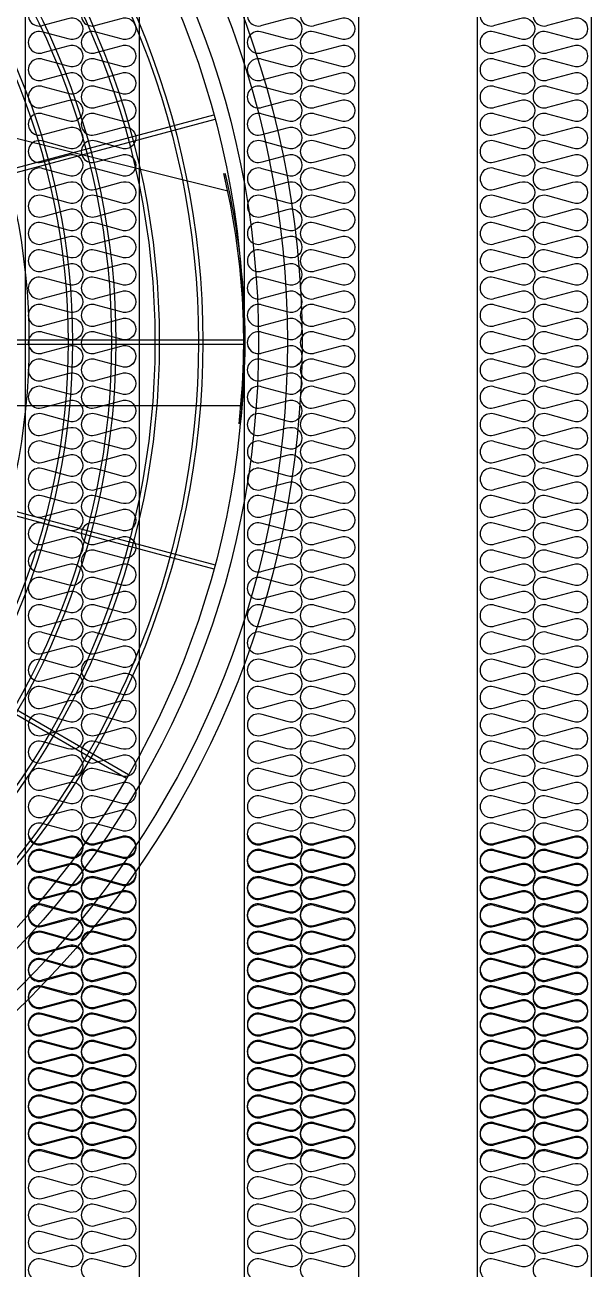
# Model space of a CAD drawing. Header units: millimetres. Extents: x 3347 to 35460, y 2813 to 25521.
# Drawn here: x 9711 to 10455, y 11121 to 12758 of the extents above; entities that cross this region are included whole.
import ezdxf

# ---------------------------------------------------------------- set-up
doc = ezdxf.new("R2010")
doc.units = ezdxf.units.MM
for name, color, linetype in [('LINE', 7, 'Continuous'), ('SMS', 220, 'Continuous'), ('냉각탑', 4, 'Continuous')]:
    doc.layers.add(name, color=color, linetype=linetype)

# ---------------------------------------------------------------- blocks, each defined once
blk = doc.blocks.new('A$C1FB73ED1')
for p, q in [((1340, 1299.2), (2438.3, 1593.5)), ((1341.6, 1293.4), (2439.9, 1587.7)), ((1342.9, 1283), (2480, 1283)), ((1342.9, 1277), (2480, 1277)), ((1340, 1260.8), (2438.3, 966.5)), ((1341.6, 1266.6), (2439.9, 972.3)), ((1333, 1245.9), (2317.7, 677.4)), ((1336, 1251.1), (2320.7, 682.6))]:
    blk.add_line(p, q)
for radius in [1280, 1260, 1220, 1200]:
    blk.add_circle((1280, 1280), radius)
at = {"ltscale": 5}
for radius in [1143, 1137, 1083, 1077, 1023, 1017, 963, 957, 903]:
    blk.add_circle((1280, 1280), radius, dxfattribs=at)
at = {"layer": 'LINE', "color": 7}
for p, q in [((2111.5, 1574.8), (2457.5, 1488.5)), ((2475.6, 1191.8), (1567, 1191.8))]:
    blk.add_line(p, q, dxfattribs=at)
for radius, start, end in [(998, 353.4876, 13.487), (1000, 353.5007, 13.4595)]:
    blk.add_arc((1481.5, 1280), radius, start, end, dxfattribs=at)
blk = doc.blocks.new('3')
at = {"color": 7}
for p, q in [((9711.2, 14178.2), (9711.2, 10700.2)), ((9861.2, 14178.2), (9861.2, 10700.2)), ((9999.2, 14178.2), (9999.2, 10700.2)), ((10149.2, 14178.2), (10149.2, 10700.2)), ((10305.2, 14178.2), (10305.2, 10700.2)), ((10455.2, 14178.2), (10455.2, 10700.2))]:
    blk.add_line(p, q, dxfattribs=at)
at = {"layer": 'SMS', "color": 5, "elevation": 0}
for points in [[(9734.7, 12784.6, 1.449198), (9734.7, 12757.7), (9767.6, 12766.6, -0.524856), (9787, 12753.2, -0.524856), (9767.6, 12739.8), (9734.7, 12748.7, 1.449198), (9734.7, 12721.8), (9767.6, 12730.7, -0.524856), (9787, 12717.3, -0.524856), (9767.6, 12703.9), (9734.7, 12712.8, 1.449198), (9734.7, 12685.9), (9767.6, 12694.8, -0.524856), (9787, 12681.4, -0.524856), (9767.6, 12668), (9734.7, 12676.9, 1.449198), (9734.7, 12650), (9767.6, 12658.9, -0.524856), (9787, 12645.5, -0.524856), (9767.6, 12632.1), (9734.7, 12641, 1.449198), (9734.7, 12614.1), (9767.6, 12623, -0.524856), (9787, 12609.6, -0.524856), (9767.6, 12596.1), (9734.7, 12605.1, 1.449198), (9734.7, 12578.2), (9767.6, 12587.1, -0.524856), (9787, 12573.7, -0.524856), (9767.6, 12560.2), (9734.7, 12569.1, 1.449198), (9734.7, 12542.3), (9767.6, 12551.2, -0.524856), (9787, 12537.8, -0.524856), (9767.6, 12524.3), (9734.7, 12533.2, 1.449198), (9734.7, 12506.4), (9767.6, 12515.3, -0.524856), (9787, 12501.8, -0.524856), (9767.6, 12488.4), (9734.7, 12497.3, 1.449198), (9734.7, 12470.5), (9767.6, 12479.4, -0.524856), (9787, 12465.9, -0.524856), (9767.6, 12452.5), (9734.7, 12461.4, 1.449198), (9734.7, 12434.6), (9767.6, 12443.5, -0.524856), (9787, 12430, -0.524856), (9767.6, 12416.6), (9734.7, 12425.5, 1.449198), (9734.7, 12398.6), (9767.6, 12407.5, -0.524856), (9787, 12394.1, -0.524856), (9767.6, 12380.7), (9734.7, 12389.6, 1.449198), (9734.7, 12362.7), (9767.6, 12371.6, -0.524856), (9787, 12358.2, -0.524856), (9767.6, 12344.8), (9734.7, 12353.7, 1.449198), (9734.7, 12326.8), (9767.6, 12335.7, -0.524856), (9787, 12322.3, -0.417249), (9772.5, 12307.9)], [(9804.3, 12784.6, 1.449198), (9804.3, 12757.7), (9837.2, 12766.6, -0.524856), (9856.6, 12753.2, -0.524856), (9837.2, 12739.8), (9804.3, 12748.7, 1.449198), (9804.3, 12721.8), (9837.2, 12730.7, -0.524856), (9856.6, 12717.3, -0.524856), (9837.2, 12703.9), (9804.3, 12712.8, 1.449198), (9804.3, 12685.9), (9837.2, 12694.8, -0.524856), (9856.6, 12681.4, -0.524856), (9837.2, 12668), (9804.3, 12676.9, 1.449198), (9804.3, 12650), (9837.2, 12658.9, -0.524856), (9856.6, 12645.5, -0.524856), (9837.2, 12632.1), (9804.3, 12641, 1.449198), (9804.3, 12614.1), (9837.2, 12623, -0.524856), (9856.6, 12609.6, -0.524856), (9837.2, 12596.1), (9804.3, 12605.1, 1.449198), (9804.3, 12578.2), (9837.2, 12587.1, -0.524856), (9856.6, 12573.7, -0.524856), (9837.2, 12560.2), (9804.3, 12569.1, 1.449198), (9804.3, 12542.3), (9837.2, 12551.2, -0.524856), (9856.6, 12537.8, -0.524856), (9837.2, 12524.3), (9804.3, 12533.2, 1.449198), (9804.3, 12506.4), (9837.2, 12515.3, -0.524856), (9856.6, 12501.8, -0.524856), (9837.2, 12488.4), (9804.3, 12497.3, 1.449198), (9804.3, 12470.5), (9837.2, 12479.4, -0.524856), (9856.6, 12465.9, -0.524856), (9837.2, 12452.5), (9804.3, 12461.4, 1.449198), (9804.3, 12434.6), (9837.2, 12443.5, -0.524856), (9856.6, 12430, -0.524856), (9837.2, 12416.6), (9804.3, 12425.5, 1.449198), (9804.3, 12398.6), (9837.2, 12407.5, -0.524856), (9856.6, 12394.1, -0.524856), (9837.2, 12380.7), (9804.3, 12389.6, 1.449198), (9804.3, 12362.7), (9837.2, 12371.6, -0.524856), (9856.6, 12358.2, -0.524856), (9837.2, 12344.8), (9804.3, 12353.7, 1.449198), (9804.3, 12326.8), (9837.2, 12335.7, -0.524856), (9856.6, 12322.3, -0.417249), (9842.1, 12307.9)], [(10022.7, 12784.6, 1.449198), (10022.7, 12757.7), (10055.6, 12766.6, -0.524856), (10075, 12753.2, -0.524856), (10055.6, 12739.8), (10022.7, 12748.7, 1.449198), (10022.7, 12721.8), (10055.6, 12730.7, -0.524856), (10075, 12717.3, -0.524856), (10055.6, 12703.9), (10022.7, 12712.8, 1.449198), (10022.7, 12685.9), (10055.6, 12694.8, -0.524856), (10075, 12681.4, -0.524856), (10055.6, 12668), (10022.7, 12676.9, 1.449198), (10022.7, 12650), (10055.6, 12658.9, -0.524856), (10075, 12645.5, -0.524856), (10055.6, 12632.1), (10022.7, 12641, 1.449198), (10022.7, 12614.1), (10055.6, 12623, -0.524856), (10075, 12609.6, -0.524856), (10055.6, 12596.1), (10022.7, 12605.1, 1.449198), (10022.7, 12578.2), (10055.6, 12587.1, -0.524856), (10075, 12573.7, -0.524856), (10055.6, 12560.2), (10022.7, 12569.1, 1.449198), (10022.7, 12542.3), (10055.6, 12551.2, -0.524856), (10075, 12537.8, -0.524856), (10055.6, 12524.3), (10022.7, 12533.2, 1.449198), (10022.7, 12506.4), (10055.6, 12515.3, -0.524856), (10075, 12501.8, -0.524856), (10055.6, 12488.4), (10022.7, 12497.3, 1.449198), (10022.7, 12470.5), (10055.6, 12479.4, -0.524856), (10075, 12465.9, -0.524856), (10055.6, 12452.5), (10022.7, 12461.4, 1.449198), (10022.7, 12434.6), (10055.6, 12443.5, -0.524856), (10075, 12430, -0.524856), (10055.6, 12416.6), (10022.7, 12425.5, 1.449198), (10022.7, 12398.6), (10055.6, 12407.5, -0.524856), (10075, 12394.1, -0.524856), (10055.6, 12380.7), (10022.7, 12389.6, 1.449198), (10022.7, 12362.7), (10055.6, 12371.6, -0.524856), (10075, 12358.2, -0.524856), (10055.6, 12344.8), (10022.7, 12353.7, 1.449198), (10022.7, 12326.8), (10055.6, 12335.7, -0.524856), (10075, 12322.3, -0.417249), (10060.5, 12307.9)], [(10092.3, 12784.6, 1.449198), (10092.3, 12757.7), (10125.2, 12766.6, -0.524856), (10144.6, 12753.2, -0.524856), (10125.2, 12739.8), (10092.3, 12748.7, 1.449198), (10092.3, 12721.8), (10125.2, 12730.7, -0.524856), (10144.6, 12717.3, -0.524856), (10125.2, 12703.9), (10092.3, 12712.8, 1.449198), (10092.3, 12685.9), (10125.2, 12694.8, -0.524856), (10144.6, 12681.4, -0.524856), (10125.2, 12668), (10092.3, 12676.9, 1.449198), (10092.3, 12650), (10125.2, 12658.9, -0.524856), (10144.6, 12645.5, -0.524856), (10125.2, 12632.1), (10092.3, 12641, 1.449198), (10092.3, 12614.1), (10125.2, 12623, -0.524856), (10144.6, 12609.6, -0.524856), (10125.2, 12596.1), (10092.3, 12605.1, 1.449198), (10092.3, 12578.2), (10125.2, 12587.1, -0.524856), (10144.6, 12573.7, -0.524856), (10125.2, 12560.2), (10092.3, 12569.1, 1.449198), (10092.3, 12542.3), (10125.2, 12551.2, -0.524856), (10144.6, 12537.8, -0.524856), (10125.2, 12524.3), (10092.3, 12533.2, 1.449198), (10092.3, 12506.4), (10125.2, 12515.3, -0.524856), (10144.6, 12501.8, -0.524856), (10125.2, 12488.4), (10092.3, 12497.3, 1.449198), (10092.3, 12470.5), (10125.2, 12479.4, -0.524856), (10144.6, 12465.9, -0.524856), (10125.2, 12452.5), (10092.3, 12461.4, 1.449198), (10092.3, 12434.6), (10125.2, 12443.5, -0.524856), (10144.6, 12430, -0.524856), (10125.2, 12416.6), (10092.3, 12425.5, 1.449198), (10092.3, 12398.6), (10125.2, 12407.5, -0.524856), (10144.6, 12394.1, -0.524856), (10125.2, 12380.7), (10092.3, 12389.6, 1.449198), (10092.3, 12362.7), (10125.2, 12371.6, -0.524856), (10144.6, 12358.2, -0.524856), (10125.2, 12344.8), (10092.3, 12353.7, 1.449198), (10092.3, 12326.8), (10125.2, 12335.7, -0.524856), (10144.6, 12322.3, -0.417249), (10130.1, 12307.9)], [(10328.7, 12784.6, 1.449198), (10328.7, 12757.7), (10361.6, 12766.6, -0.524856), (10381, 12753.2, -0.524856), (10361.6, 12739.8), (10328.7, 12748.7, 1.449198), (10328.7, 12721.8), (10361.6, 12730.7, -0.524856), (10381, 12717.3, -0.524856), (10361.6, 12703.9), (10328.7, 12712.8, 1.449198), (10328.7, 12685.9), (10361.6, 12694.8, -0.524856), (10381, 12681.4, -0.524856), (10361.6, 12668), (10328.7, 12676.9, 1.449198), (10328.7, 12650), (10361.6, 12658.9, -0.524856), (10381, 12645.5, -0.524856), (10361.6, 12632.1), (10328.7, 12641, 1.449198), (10328.7, 12614.1), (10361.6, 12623, -0.524856), (10381, 12609.6, -0.524856), (10361.6, 12596.1), (10328.7, 12605.1, 1.449198), (10328.7, 12578.2), (10361.6, 12587.1, -0.524856), (10381, 12573.7, -0.524856), (10361.6, 12560.2), (10328.7, 12569.1, 1.449198), (10328.7, 12542.3), (10361.6, 12551.2, -0.524856), (10381, 12537.8, -0.524856), (10361.6, 12524.3), (10328.7, 12533.2, 1.449198), (10328.7, 12506.4), (10361.6, 12515.3, -0.524856), (10381, 12501.8, -0.524856), (10361.6, 12488.4), (10328.7, 12497.3, 1.449198), (10328.7, 12470.5), (10361.6, 12479.4, -0.524856), (10381, 12465.9, -0.524856), (10361.6, 12452.5), (10328.7, 12461.4, 1.449198), (10328.7, 12434.6), (10361.6, 12443.5, -0.524856), (10381, 12430, -0.524856), (10361.6, 12416.6), (10328.7, 12425.5, 1.449198), (10328.7, 12398.6), (10361.6, 12407.5, -0.524856), (10381, 12394.1, -0.524856), (10361.6, 12380.7), (10328.7, 12389.6, 1.449198), (10328.7, 12362.7), (10361.6, 12371.6, -0.524856), (10381, 12358.2, -0.524856), (10361.6, 12344.8), (10328.7, 12353.7, 1.449198), (10328.7, 12326.8), (10361.6, 12335.7, -0.524856), (10381, 12322.3, -0.417249), (10366.5, 12307.9)], [(10398.3, 12784.6, 1.449198), (10398.3, 12757.7), (10431.2, 12766.6, -0.524856), (10450.6, 12753.2, -0.524856), (10431.2, 12739.8), (10398.3, 12748.7, 1.449198), (10398.3, 12721.8), (10431.2, 12730.7, -0.524856), (10450.6, 12717.3, -0.524856), (10431.2, 12703.9), (10398.3, 12712.8, 1.449198), (10398.3, 12685.9), (10431.2, 12694.8, -0.524856), (10450.6, 12681.4, -0.524856), (10431.2, 12668), (10398.3, 12676.9, 1.449198), (10398.3, 12650), (10431.2, 12658.9, -0.524856), (10450.6, 12645.5, -0.524856), (10431.2, 12632.1), (10398.3, 12641, 1.449198), (10398.3, 12614.1), (10431.2, 12623, -0.524856), (10450.6, 12609.6, -0.524856), (10431.2, 12596.1), (10398.3, 12605.1, 1.449198), (10398.3, 12578.2), (10431.2, 12587.1, -0.524856), (10450.6, 12573.7, -0.524856), (10431.2, 12560.2), (10398.3, 12569.1, 1.449198), (10398.3, 12542.3), (10431.2, 12551.2, -0.524856), (10450.6, 12537.8, -0.524856), (10431.2, 12524.3), (10398.3, 12533.2, 1.449198), (10398.3, 12506.4), (10431.2, 12515.3, -0.524856), (10450.6, 12501.8, -0.524856), (10431.2, 12488.4), (10398.3, 12497.3, 1.449198), (10398.3, 12470.5), (10431.2, 12479.4, -0.524856), (10450.6, 12465.9, -0.524856), (10431.2, 12452.5), (10398.3, 12461.4, 1.449198), (10398.3, 12434.6), (10431.2, 12443.5, -0.524856), (10450.6, 12430, -0.524856), (10431.2, 12416.6), (10398.3, 12425.5, 1.449198), (10398.3, 12398.6), (10431.2, 12407.5, -0.524856), (10450.6, 12394.1, -0.524856), (10431.2, 12380.7), (10398.3, 12389.6, 1.449198), (10398.3, 12362.7), (10431.2, 12371.6, -0.524856), (10450.6, 12358.2, -0.524856), (10431.2, 12344.8), (10398.3, 12353.7, 1.449198), (10398.3, 12326.8), (10431.2, 12335.7, -0.524856), (10450.6, 12322.3, -0.417249), (10436.1, 12307.9)], [(9715.7, 12336.7, 0.446849), (9734.7, 12326.8), (9767.6, 12335.7, -0.524856), (9787, 12322.3, -0.524856), (9767.6, 12308.9), (9734.7, 12317.8, 1.449198), (9734.7, 12290.9), (9767.6, 12299.8, -0.524856), (9787, 12286.4, -0.524856), (9767.6, 12273), (9734.7, 12281.9, 1.449198), (9734.7, 12255), (9767.6, 12263.9, -0.524856), (9787, 12250.5, -0.524856), (9767.6, 12237), (9734.7, 12246, 1.449198), (9734.7, 12219.1), (9767.6, 12228, -0.524856), (9787, 12214.6, -0.524856), (9767.6, 12201.1), (9734.7, 12210, 1.449198), (9734.7, 12183.2), (9767.6, 12192.1, -0.524856), (9787, 12178.7, -0.524856), (9767.6, 12165.2), (9734.7, 12174.1, 1.449198), (9734.7, 12147.3), (9767.6, 12156.2, -0.524856), (9787, 12142.7, -0.524856), (9767.6, 12129.3), (9734.7, 12138.2, 1.449198), (9734.7, 12111.4), (9767.6, 12120.3, -0.524856), (9787, 12106.8, -0.524856), (9767.6, 12093.4), (9734.7, 12102.3, 1.449198), (9734.7, 12075.5), (9767.6, 12084.4, -0.524856), (9787, 12070.9, -0.524856), (9767.6, 12057.5), (9734.7, 12066.4, 1.449198), (9734.7, 12039.5), (9767.6, 12048.4, -0.524856), (9787, 12035, -0.524856), (9767.6, 12021.6), (9734.7, 12030.5, 1.449198), (9734.7, 12003.6), (9767.6, 12012.5, -0.524856), (9787, 11999.1, -0.524856), (9767.6, 11985.7), (9734.7, 11994.6, 1.449198), (9734.7, 11967.7), (9767.6, 11976.6, -0.524856), (9787, 11963.2, -0.524856), (9767.6, 11949.8), (9734.7, 11958.7, 1.449198), (9734.7, 11931.8), (9767.6, 11940.7, -0.524856), (9787, 11927.3, -0.524856), (9767.6, 11913.9), (9734.7, 11922.8, 1.449198), (9734.7, 11895.9), (9767.6, 11904.8, -0.524856), (9787, 11891.4, -0.524856), (9767.6, 11877.9), (9734.7, 11886.9, 1.449198), (9734.7, 11860), (9767.6, 11868.9, -0.524856), (9787, 11855.5, -0.524856), (9767.6, 11842), (9734.7, 11850.9, 1.449198), (9734.7, 11824.1), (9767.6, 11833, -0.524856), (9787, 11819.6, -0.524856), (9767.6, 11806.1), (9734.7, 11815, 1.449198), (9734.7, 11788.2), (9767.6, 11797.1, -0.524856), (9787, 11783.6, -0.524856), (9767.6, 11770.2), (9734.7, 11779.1, 1.449198), (9734.7, 11752.3), (9767.6, 11761.2, -0.524856), (9787, 11747.7, -0.524856), (9767.6, 11734.3), (9734.7, 11743.2, 1.449198), (9734.7, 11716.4), (9767.6, 11725.3, -0.524856), (9787, 11711.8, -0.524856), (9767.6, 11698.4), (9734.7, 11707.3, 1.449198), (9734.7, 11680.4), (9767.6, 11689.3, -0.524856), (9787, 11675.9, -0.524856), (9767.6, 11662.5), (9734.7, 11671.4, 1.449198), (9734.7, 11644.5), (9767.6, 11653.4, -0.524856), (9787, 11640, -0.524856), (9767.6, 11626.6), (9734.7, 11635.5, 1.449198), (9734.7, 11608.6), (9767.6, 11617.5, -0.524856), (9787, 11604.1, -0.524856), (9767.6, 11590.7), (9734.7, 11599.6, 1.449198), (9734.7, 11572.7), (9767.6, 11581.6, -0.524856), (9787, 11568.2, -0.524856), (9767.6, 11554.8), (9734.7, 11563.7, 1.449198), (9734.7, 11536.8), (9767.6, 11545.7, -0.524856), (9787, 11532.3, -0.524856), (9767.6, 11518.8), (9734.7, 11527.8, 1.449198), (9734.7, 11500.9), (9767.6, 11509.8, -0.524856), (9787, 11496.4, -0.524856), (9767.6, 11482.9), (9734.7, 11491.8, 1.449198), (9734.7, 11465), (9767.6, 11473.9, -0.524856), (9787, 11460.5, -0.524856), (9767.6, 11447), (9734.7, 11455.9, 1.449198), (9734.7, 11429.1), (9767.6, 11438, -0.524856), (9787, 11424.5, -0.524856), (9767.6, 11411.1), (9734.7, 11420, 1.449198), (9734.7, 11393.2), (9767.6, 11402.1, -0.524856), (9787, 11388.6, -0.524856), (9767.6, 11375.2), (9734.7, 11384.1, 1.449198), (9734.7, 11357.3), (9767.6, 11366.2, -0.524856), (9787, 11352.7, -0.524856), (9767.6, 11339.3), (9734.7, 11348.2, 1.449198), (9734.7, 11321.3), (9767.6, 11330.2, -0.524856), (9787, 11316.8, -0.524856), (9767.6, 11303.4), (9734.7, 11312.3, 0.440524), (9715.7, 11302.7, 0.440524)], [(9785.3, 12336.7, 0.446849), (9804.3, 12326.8), (9837.2, 12335.7, -0.524856), (9856.6, 12322.3, -0.524856), (9837.2, 12308.9), (9804.3, 12317.8, 1.449198), (9804.3, 12290.9), (9837.2, 12299.8, -0.524856), (9856.6, 12286.4, -0.524856), (9837.2, 12273), (9804.3, 12281.9, 1.449198), (9804.3, 12255), (9837.2, 12263.9, -0.524856), (9856.6, 12250.5, -0.524856), (9837.2, 12237), (9804.3, 12246, 1.449198), (9804.3, 12219.1), (9837.2, 12228, -0.524856), (9856.6, 12214.6, -0.524856), (9837.2, 12201.1), (9804.3, 12210, 1.449198), (9804.3, 12183.2), (9837.2, 12192.1, -0.524856), (9856.6, 12178.7, -0.524856), (9837.2, 12165.2), (9804.3, 12174.1, 1.449198), (9804.3, 12147.3), (9837.2, 12156.2, -0.524856), (9856.6, 12142.7, -0.524856), (9837.2, 12129.3), (9804.3, 12138.2, 1.449198), (9804.3, 12111.4), (9837.2, 12120.3, -0.524856), (9856.6, 12106.8, -0.524856), (9837.2, 12093.4), (9804.3, 12102.3, 1.449198), (9804.3, 12075.5), (9837.2, 12084.4, -0.524856), (9856.6, 12070.9, -0.524856), (9837.2, 12057.5), (9804.3, 12066.4, 1.449198), (9804.3, 12039.5), (9837.2, 12048.4, -0.524856), (9856.6, 12035, -0.524856), (9837.2, 12021.6), (9804.3, 12030.5, 1.449198), (9804.3, 12003.6), (9837.2, 12012.5, -0.524856), (9856.6, 11999.1, -0.524856), (9837.2, 11985.7), (9804.3, 11994.6, 1.449198), (9804.3, 11967.7), (9837.2, 11976.6, -0.524856), (9856.6, 11963.2, -0.524856), (9837.2, 11949.8), (9804.3, 11958.7, 1.449198), (9804.3, 11931.8), (9837.2, 11940.7, -0.524856), (9856.6, 11927.3, -0.524856), (9837.2, 11913.9), (9804.3, 11922.8, 1.449198), (9804.3, 11895.9), (9837.2, 11904.8, -0.524856), (9856.6, 11891.4, -0.524856), (9837.2, 11877.9), (9804.3, 11886.9, 1.449198), (9804.3, 11860), (9837.2, 11868.9, -0.524856), (9856.6, 11855.5, -0.524856), (9837.2, 11842), (9804.3, 11850.9, 1.449198), (9804.3, 11824.1), (9837.2, 11833, -0.524856), (9856.6, 11819.6, -0.524856), (9837.2, 11806.1), (9804.3, 11815, 1.449198), (9804.3, 11788.2), (9837.2, 11797.1, -0.524856), (9856.6, 11783.6, -0.524856), (9837.2, 11770.2), (9804.3, 11779.1, 1.449198), (9804.3, 11752.3), (9837.2, 11761.2, -0.524856), (9856.6, 11747.7, -0.524856), (9837.2, 11734.3), (9804.3, 11743.2, 1.449198), (9804.3, 11716.4), (9837.2, 11725.3, -0.524856), (9856.6, 11711.8, -0.524856), (9837.2, 11698.4), (9804.3, 11707.3, 1.449198), (9804.3, 11680.4), (9837.2, 11689.3, -0.524856), (9856.6, 11675.9, -0.524856), (9837.2, 11662.5), (9804.3, 11671.4, 1.449198), (9804.3, 11644.5), (9837.2, 11653.4, -0.524856), (9856.6, 11640, -0.524856), (9837.2, 11626.6), (9804.3, 11635.5, 1.449198), (9804.3, 11608.6), (9837.2, 11617.5, -0.524856), (9856.6, 11604.1, -0.524856), (9837.2, 11590.7), (9804.3, 11599.6, 1.449198), (9804.3, 11572.7), (9837.2, 11581.6, -0.524856), (9856.6, 11568.2, -0.524856), (9837.2, 11554.8), (9804.3, 11563.7, 1.449198), (9804.3, 11536.8), (9837.2, 11545.7, -0.524856), (9856.6, 11532.3, -0.524856), (9837.2, 11518.8), (9804.3, 11527.8, 1.449198), (9804.3, 11500.9), (9837.2, 11509.8, -0.524856), (9856.6, 11496.4, -0.524856), (9837.2, 11482.9), (9804.3, 11491.8, 1.449198), (9804.3, 11465), (9837.2, 11473.9, -0.524856), (9856.6, 11460.5, -0.524856), (9837.2, 11447), (9804.3, 11455.9, 1.449198), (9804.3, 11429.1), (9837.2, 11438, -0.524856), (9856.6, 11424.5, -0.524856), (9837.2, 11411.1), (9804.3, 11420, 1.449198), (9804.3, 11393.2), (9837.2, 11402.1, -0.524856), (9856.6, 11388.6, -0.524856), (9837.2, 11375.2), (9804.3, 11384.1, 1.449198), (9804.3, 11357.3), (9837.2, 11366.2, -0.524856), (9856.6, 11352.7, -0.524856), (9837.2, 11339.3), (9804.3, 11348.2, 1.449198), (9804.3, 11321.3), (9837.2, 11330.2, -0.524856), (9856.6, 11316.8, -0.524856), (9837.2, 11303.4), (9804.3, 11312.3, 0.440524), (9785.4, 11302.7, 0.440524)], [(10003.7, 12336.7, 0.446849), (10022.7, 12326.8), (10055.6, 12335.7, -0.524856), (10075, 12322.3, -0.524856), (10055.6, 12308.9), (10022.7, 12317.8, 1.449198), (10022.7, 12290.9), (10055.6, 12299.8, -0.524856), (10075, 12286.4, -0.524856), (10055.6, 12273), (10022.7, 12281.9, 1.449198), (10022.7, 12255), (10055.6, 12263.9, -0.524856), (10075, 12250.5, -0.524856), (10055.6, 12237), (10022.7, 12246, 1.449198), (10022.7, 12219.1), (10055.6, 12228, -0.524856), (10075, 12214.6, -0.524856), (10055.6, 12201.1), (10022.7, 12210, 1.449198), (10022.7, 12183.2), (10055.6, 12192.1, -0.524856), (10075, 12178.7, -0.524856), (10055.6, 12165.2), (10022.7, 12174.1, 1.449198), (10022.7, 12147.3), (10055.6, 12156.2, -0.524856), (10075, 12142.7, -0.524856), (10055.6, 12129.3), (10022.7, 12138.2, 1.449198), (10022.7, 12111.4), (10055.6, 12120.3, -0.524856), (10075, 12106.8, -0.524856), (10055.6, 12093.4), (10022.7, 12102.3, 1.449198), (10022.7, 12075.5), (10055.6, 12084.4, -0.524856), (10075, 12070.9, -0.524856), (10055.6, 12057.5), (10022.7, 12066.4, 1.449198), (10022.7, 12039.5), (10055.6, 12048.4, -0.524856), (10075, 12035, -0.524856), (10055.6, 12021.6), (10022.7, 12030.5, 1.449198), (10022.7, 12003.6), (10055.6, 12012.5, -0.524856), (10075, 11999.1, -0.524856), (10055.6, 11985.7), (10022.7, 11994.6, 1.449198), (10022.7, 11967.7), (10055.6, 11976.6, -0.524856), (10075, 11963.2, -0.524856), (10055.6, 11949.8), (10022.7, 11958.7, 1.449198), (10022.7, 11931.8), (10055.6, 11940.7, -0.524856), (10075, 11927.3, -0.524856), (10055.6, 11913.9), (10022.7, 11922.8, 1.449198), (10022.7, 11895.9), (10055.6, 11904.8, -0.524856), (10075, 11891.4, -0.524856), (10055.6, 11877.9), (10022.7, 11886.9, 1.449198), (10022.7, 11860), (10055.6, 11868.9, -0.524856), (10075, 11855.5, -0.524856), (10055.6, 11842), (10022.7, 11850.9, 1.449198), (10022.7, 11824.1), (10055.6, 11833, -0.524856), (10075, 11819.6, -0.524856), (10055.6, 11806.1), (10022.7, 11815, 1.449198), (10022.7, 11788.2), (10055.6, 11797.1, -0.524856), (10075, 11783.6, -0.524856), (10055.6, 11770.2), (10022.7, 11779.1, 1.449198), (10022.7, 11752.3), (10055.6, 11761.2, -0.524856), (10075, 11747.7, -0.524856), (10055.6, 11734.3), (10022.7, 11743.2, 1.449198), (10022.7, 11716.4), (10055.6, 11725.3, -0.524856), (10075, 11711.8, -0.524856), (10055.6, 11698.4), (10022.7, 11707.3, 1.449198), (10022.7, 11680.4), (10055.6, 11689.3, -0.524856), (10075, 11675.9, -0.524856), (10055.6, 11662.5), (10022.7, 11671.4, 1.449198), (10022.7, 11644.5), (10055.6, 11653.4, -0.524856), (10075, 11640, -0.524856), (10055.6, 11626.6), (10022.7, 11635.5, 1.449198), (10022.7, 11608.6), (10055.6, 11617.5, -0.524856), (10075, 11604.1, -0.524856), (10055.6, 11590.7), (10022.7, 11599.6, 1.449198), (10022.7, 11572.7), (10055.6, 11581.6, -0.524856), (10075, 11568.2, -0.524856), (10055.6, 11554.8), (10022.7, 11563.7, 1.449198), (10022.7, 11536.8), (10055.6, 11545.7, -0.524856), (10075, 11532.3, -0.524856), (10055.6, 11518.8), (10022.7, 11527.8, 1.449198), (10022.7, 11500.9), (10055.6, 11509.8, -0.524856), (10075, 11496.4, -0.524856), (10055.6, 11482.9), (10022.7, 11491.8, 1.449198), (10022.7, 11465), (10055.6, 11473.9, -0.524856), (10075, 11460.5, -0.524856), (10055.6, 11447), (10022.7, 11455.9, 1.449198), (10022.7, 11429.1), (10055.6, 11438, -0.524856), (10075, 11424.5, -0.524856), (10055.6, 11411.1), (10022.7, 11420, 1.449198), (10022.7, 11393.2), (10055.6, 11402.1, -0.524856), (10075, 11388.6, -0.524856), (10055.6, 11375.2), (10022.7, 11384.1, 1.449198), (10022.7, 11357.3), (10055.6, 11366.2, -0.524856), (10075, 11352.7, -0.524856), (10055.6, 11339.3), (10022.7, 11348.2, 1.449198), (10022.7, 11321.3), (10055.6, 11330.2, -0.524856), (10075, 11316.8, -0.524856), (10055.6, 11303.4), (10022.7, 11312.3, 0.440524), (10003.7, 11302.7, 0.440524)], [(10073.3, 12336.7, 0.446849), (10092.3, 12326.8), (10125.2, 12335.7, -0.524856), (10144.6, 12322.3, -0.524856), (10125.2, 12308.9), (10092.3, 12317.8, 1.449198), (10092.3, 12290.9), (10125.2, 12299.8, -0.524856), (10144.6, 12286.4, -0.524856), (10125.2, 12273), (10092.3, 12281.9, 1.449198), (10092.3, 12255), (10125.2, 12263.9, -0.524856), (10144.6, 12250.5, -0.524856), (10125.2, 12237), (10092.3, 12246, 1.449198), (10092.3, 12219.1), (10125.2, 12228, -0.524856), (10144.6, 12214.6, -0.524856), (10125.2, 12201.1), (10092.3, 12210, 1.449198), (10092.3, 12183.2), (10125.2, 12192.1, -0.524856), (10144.6, 12178.7, -0.524856), (10125.2, 12165.2), (10092.3, 12174.1, 1.449198), (10092.3, 12147.3), (10125.2, 12156.2, -0.524856), (10144.6, 12142.7, -0.524856), (10125.2, 12129.3), (10092.3, 12138.2, 1.449198), (10092.3, 12111.4), (10125.2, 12120.3, -0.524856), (10144.6, 12106.8, -0.524856), (10125.2, 12093.4), (10092.3, 12102.3, 1.449198), (10092.3, 12075.5), (10125.2, 12084.4, -0.524856), (10144.6, 12070.9, -0.524856), (10125.2, 12057.5), (10092.3, 12066.4, 1.449198), (10092.3, 12039.5), (10125.2, 12048.4, -0.524856), (10144.6, 12035, -0.524856), (10125.2, 12021.6), (10092.3, 12030.5, 1.449198), (10092.3, 12003.6), (10125.2, 12012.5, -0.524856), (10144.6, 11999.1, -0.524856), (10125.2, 11985.7), (10092.3, 11994.6, 1.449198), (10092.3, 11967.7), (10125.2, 11976.6, -0.524856), (10144.6, 11963.2, -0.524856), (10125.2, 11949.8), (10092.3, 11958.7, 1.449198), (10092.3, 11931.8), (10125.2, 11940.7, -0.524856), (10144.6, 11927.3, -0.524856), (10125.2, 11913.9), (10092.3, 11922.8, 1.449198), (10092.3, 11895.9), (10125.2, 11904.8, -0.524856), (10144.6, 11891.4, -0.524856), (10125.2, 11877.9), (10092.3, 11886.9, 1.449198), (10092.3, 11860), (10125.2, 11868.9, -0.524856), (10144.6, 11855.5, -0.524856), (10125.2, 11842), (10092.3, 11850.9, 1.449198), (10092.3, 11824.1), (10125.2, 11833, -0.524856), (10144.6, 11819.6, -0.524856), (10125.2, 11806.1), (10092.3, 11815, 1.449198), (10092.3, 11788.2), (10125.2, 11797.1, -0.524856), (10144.6, 11783.6, -0.524856), (10125.2, 11770.2), (10092.3, 11779.1, 1.449198), (10092.3, 11752.3), (10125.2, 11761.2, -0.524856), (10144.6, 11747.7, -0.524856), (10125.2, 11734.3), (10092.3, 11743.2, 1.449198), (10092.3, 11716.4), (10125.2, 11725.3, -0.524856), (10144.6, 11711.8, -0.524856), (10125.2, 11698.4), (10092.3, 11707.3, 1.449198), (10092.3, 11680.4), (10125.2, 11689.3, -0.524856), (10144.6, 11675.9, -0.524856), (10125.2, 11662.5), (10092.3, 11671.4, 1.449198), (10092.3, 11644.5), (10125.2, 11653.4, -0.524856), (10144.6, 11640, -0.524856), (10125.2, 11626.6), (10092.3, 11635.5, 1.449198), (10092.3, 11608.6), (10125.2, 11617.5, -0.524856), (10144.6, 11604.1, -0.524856), (10125.2, 11590.7), (10092.3, 11599.6, 1.449198), (10092.3, 11572.7), (10125.2, 11581.6, -0.524856), (10144.6, 11568.2, -0.524856), (10125.2, 11554.8), (10092.3, 11563.7, 1.449198), (10092.3, 11536.8), (10125.2, 11545.7, -0.524856), (10144.6, 11532.3, -0.524856), (10125.2, 11518.8), (10092.3, 11527.8, 1.449198), (10092.3, 11500.9), (10125.2, 11509.8, -0.524856), (10144.6, 11496.4, -0.524856), (10125.2, 11482.9), (10092.3, 11491.8, 1.449198), (10092.3, 11465), (10125.2, 11473.9, -0.524856), (10144.6, 11460.5, -0.524856), (10125.2, 11447), (10092.3, 11455.9, 1.449198), (10092.3, 11429.1), (10125.2, 11438, -0.524856), (10144.6, 11424.5, -0.524856), (10125.2, 11411.1), (10092.3, 11420, 1.449198), (10092.3, 11393.2), (10125.2, 11402.1, -0.524856), (10144.6, 11388.6, -0.524856), (10125.2, 11375.2), (10092.3, 11384.1, 1.449198), (10092.3, 11357.3), (10125.2, 11366.2, -0.524856), (10144.6, 11352.7, -0.524856), (10125.2, 11339.3), (10092.3, 11348.2, 1.449198), (10092.3, 11321.3), (10125.2, 11330.2, -0.524856), (10144.6, 11316.8, -0.524856), (10125.2, 11303.4), (10092.3, 11312.3, 0.440524), (10073.4, 11302.7, 0.440524)], [(10309.7, 12336.7, 0.446849), (10328.7, 12326.8), (10361.6, 12335.7, -0.524856), (10381, 12322.3, -0.524856), (10361.6, 12308.9), (10328.7, 12317.8, 1.449198), (10328.7, 12290.9), (10361.6, 12299.8, -0.524856), (10381, 12286.4, -0.524856), (10361.6, 12273), (10328.7, 12281.9, 1.449198), (10328.7, 12255), (10361.6, 12263.9, -0.524856), (10381, 12250.5, -0.524856), (10361.6, 12237), (10328.7, 12246, 1.449198), (10328.7, 12219.1), (10361.6, 12228, -0.524856), (10381, 12214.6, -0.524856), (10361.6, 12201.1), (10328.7, 12210, 1.449198), (10328.7, 12183.2), (10361.6, 12192.1, -0.524856), (10381, 12178.7, -0.524856), (10361.6, 12165.2), (10328.7, 12174.1, 1.449198), (10328.7, 12147.3), (10361.6, 12156.2, -0.524856), (10381, 12142.7, -0.524856), (10361.6, 12129.3), (10328.7, 12138.2, 1.449198), (10328.7, 12111.4), (10361.6, 12120.3, -0.524856), (10381, 12106.8, -0.524856), (10361.6, 12093.4), (10328.7, 12102.3, 1.449198), (10328.7, 12075.5), (10361.6, 12084.4, -0.524856), (10381, 12070.9, -0.524856), (10361.6, 12057.5), (10328.7, 12066.4, 1.449198), (10328.7, 12039.5), (10361.6, 12048.4, -0.524856), (10381, 12035, -0.524856), (10361.6, 12021.6), (10328.7, 12030.5, 1.449198), (10328.7, 12003.6), (10361.6, 12012.5, -0.524856), (10381, 11999.1, -0.524856), (10361.6, 11985.7), (10328.7, 11994.6, 1.449198), (10328.7, 11967.7), (10361.6, 11976.6, -0.524856), (10381, 11963.2, -0.524856), (10361.6, 11949.8), (10328.7, 11958.7, 1.449198), (10328.7, 11931.8), (10361.6, 11940.7, -0.524856), (10381, 11927.3, -0.524856), (10361.6, 11913.9), (10328.7, 11922.8, 1.449198), (10328.7, 11895.9), (10361.6, 11904.8, -0.524856), (10381, 11891.4, -0.524856), (10361.6, 11877.9), (10328.7, 11886.9, 1.449198), (10328.7, 11860), (10361.6, 11868.9, -0.524856), (10381, 11855.5, -0.524856), (10361.6, 11842), (10328.7, 11850.9, 1.449198), (10328.7, 11824.1), (10361.6, 11833, -0.524856), (10381, 11819.6, -0.524856), (10361.6, 11806.1), (10328.7, 11815, 1.449198), (10328.7, 11788.2), (10361.6, 11797.1, -0.524856), (10381, 11783.6, -0.524856), (10361.6, 11770.2), (10328.7, 11779.1, 1.449198), (10328.7, 11752.3), (10361.6, 11761.2, -0.524856), (10381, 11747.7, -0.524856), (10361.6, 11734.3), (10328.7, 11743.2, 1.449198), (10328.7, 11716.4), (10361.6, 11725.3, -0.524856), (10381, 11711.8, -0.524856), (10361.6, 11698.4), (10328.7, 11707.3, 1.449198), (10328.7, 11680.4), (10361.6, 11689.3, -0.524856), (10381, 11675.9, -0.524856), (10361.6, 11662.5), (10328.7, 11671.4, 1.449198), (10328.7, 11644.5), (10361.6, 11653.4, -0.524856), (10381, 11640, -0.524856), (10361.6, 11626.6), (10328.7, 11635.5, 1.449198), (10328.7, 11608.6), (10361.6, 11617.5, -0.524856), (10381, 11604.1, -0.524856), (10361.6, 11590.7), (10328.7, 11599.6, 1.449198), (10328.7, 11572.7), (10361.6, 11581.6, -0.524856), (10381, 11568.2, -0.524856), (10361.6, 11554.8), (10328.7, 11563.7, 1.449198), (10328.7, 11536.8), (10361.6, 11545.7, -0.524856), (10381, 11532.3, -0.524856), (10361.6, 11518.8), (10328.7, 11527.8, 1.449198), (10328.7, 11500.9), (10361.6, 11509.8, -0.524856), (10381, 11496.4, -0.524856), (10361.6, 11482.9), (10328.7, 11491.8, 1.449198), (10328.7, 11465), (10361.6, 11473.9, -0.524856), (10381, 11460.5, -0.524856), (10361.6, 11447), (10328.7, 11455.9, 1.449198), (10328.7, 11429.1), (10361.6, 11438, -0.524856), (10381, 11424.5, -0.524856), (10361.6, 11411.1), (10328.7, 11420, 1.449198), (10328.7, 11393.2), (10361.6, 11402.1, -0.524856), (10381, 11388.6, -0.524856), (10361.6, 11375.2), (10328.7, 11384.1, 1.449198), (10328.7, 11357.3), (10361.6, 11366.2, -0.524856), (10381, 11352.7, -0.524856), (10361.6, 11339.3), (10328.7, 11348.2, 1.449198), (10328.7, 11321.3), (10361.6, 11330.2, -0.524856), (10381, 11316.8, -0.524856), (10361.6, 11303.4), (10328.7, 11312.3, 0.440524), (10309.7, 11302.7, 0.440524)], [(10379.3, 12336.7, 0.446849), (10398.3, 12326.8), (10431.2, 12335.7, -0.524856), (10450.6, 12322.3, -0.524856), (10431.2, 12308.9), (10398.3, 12317.8, 1.449198), (10398.3, 12290.9), (10431.2, 12299.8, -0.524856), (10450.6, 12286.4, -0.524856), (10431.2, 12273), (10398.3, 12281.9, 1.449198), (10398.3, 12255), (10431.2, 12263.9, -0.524856), (10450.6, 12250.5, -0.524856), (10431.2, 12237), (10398.3, 12246, 1.449198), (10398.3, 12219.1), (10431.2, 12228, -0.524856), (10450.6, 12214.6, -0.524856), (10431.2, 12201.1), (10398.3, 12210, 1.449198), (10398.3, 12183.2), (10431.2, 12192.1, -0.524856), (10450.6, 12178.7, -0.524856), (10431.2, 12165.2), (10398.3, 12174.1, 1.449198), (10398.3, 12147.3), (10431.2, 12156.2, -0.524856), (10450.6, 12142.7, -0.524856), (10431.2, 12129.3), (10398.3, 12138.2, 1.449198), (10398.3, 12111.4), (10431.2, 12120.3, -0.524856), (10450.6, 12106.8, -0.524856), (10431.2, 12093.4), (10398.3, 12102.3, 1.449198), (10398.3, 12075.5), (10431.2, 12084.4, -0.524856), (10450.6, 12070.9, -0.524856), (10431.2, 12057.5), (10398.3, 12066.4, 1.449198), (10398.3, 12039.5), (10431.2, 12048.4, -0.524856), (10450.6, 12035, -0.524856), (10431.2, 12021.6), (10398.3, 12030.5, 1.449198), (10398.3, 12003.6), (10431.2, 12012.5, -0.524856), (10450.6, 11999.1, -0.524856), (10431.2, 11985.7), (10398.3, 11994.6, 1.449198), (10398.3, 11967.7), (10431.2, 11976.6, -0.524856), (10450.6, 11963.2, -0.524856), (10431.2, 11949.8), (10398.3, 11958.7, 1.449198), (10398.3, 11931.8), (10431.2, 11940.7, -0.524856), (10450.6, 11927.3, -0.524856), (10431.2, 11913.9), (10398.3, 11922.8, 1.449198), (10398.3, 11895.9), (10431.2, 11904.8, -0.524856), (10450.6, 11891.4, -0.524856), (10431.2, 11877.9), (10398.3, 11886.9, 1.449198), (10398.3, 11860), (10431.2, 11868.9, -0.524856), (10450.6, 11855.5, -0.524856), (10431.2, 11842), (10398.3, 11850.9, 1.449198), (10398.3, 11824.1), (10431.2, 11833, -0.524856), (10450.6, 11819.6, -0.524856), (10431.2, 11806.1), (10398.3, 11815, 1.449198), (10398.3, 11788.2), (10431.2, 11797.1, -0.524856), (10450.6, 11783.6, -0.524856), (10431.2, 11770.2), (10398.3, 11779.1, 1.449198), (10398.3, 11752.3), (10431.2, 11761.2, -0.524856), (10450.6, 11747.7, -0.524856), (10431.2, 11734.3), (10398.3, 11743.2, 1.449198), (10398.3, 11716.4), (10431.2, 11725.3, -0.524856), (10450.6, 11711.8, -0.524856), (10431.2, 11698.4), (10398.3, 11707.3, 1.449198), (10398.3, 11680.4), (10431.2, 11689.3, -0.524856), (10450.6, 11675.9, -0.524856), (10431.2, 11662.5), (10398.3, 11671.4, 1.449198), (10398.3, 11644.5), (10431.2, 11653.4, -0.524856), (10450.6, 11640, -0.524856), (10431.2, 11626.6), (10398.3, 11635.5, 1.449198), (10398.3, 11608.6), (10431.2, 11617.5, -0.524856), (10450.6, 11604.1, -0.524856), (10431.2, 11590.7), (10398.3, 11599.6, 1.449198), (10398.3, 11572.7), (10431.2, 11581.6, -0.524856), (10450.6, 11568.2, -0.524856), (10431.2, 11554.8), (10398.3, 11563.7, 1.449198), (10398.3, 11536.8), (10431.2, 11545.7, -0.524856), (10450.6, 11532.3, -0.524856), (10431.2, 11518.8), (10398.3, 11527.8, 1.449198), (10398.3, 11500.9), (10431.2, 11509.8, -0.524856), (10450.6, 11496.4, -0.524856), (10431.2, 11482.9), (10398.3, 11491.8, 1.449198), (10398.3, 11465), (10431.2, 11473.9, -0.524856), (10450.6, 11460.5, -0.524856), (10431.2, 11447), (10398.3, 11455.9, 1.449198), (10398.3, 11429.1), (10431.2, 11438, -0.524856), (10450.6, 11424.5, -0.524856), (10431.2, 11411.1), (10398.3, 11420, 1.449198), (10398.3, 11393.2), (10431.2, 11402.1, -0.524856), (10450.6, 11388.6, -0.524856), (10431.2, 11375.2), (10398.3, 11384.1, 1.449198), (10398.3, 11357.3), (10431.2, 11366.2, -0.524856), (10450.6, 11352.7, -0.524856), (10431.2, 11339.3), (10398.3, 11348.2, 1.449198), (10398.3, 11321.3), (10431.2, 11330.2, -0.524856), (10450.6, 11316.8, -0.524856), (10431.2, 11303.4), (10398.3, 11312.3, 0.440524), (10379.4, 11302.7, 0.440524)], [(9715.7, 11691.7, 0.446849), (9734.7, 11681.8), (9767.6, 11690.7, -0.524856), (9787, 11677.3, -0.524856), (9767.6, 11663.9), (9734.7, 11672.8, 1.449198), (9734.7, 11645.9), (9767.6, 11654.8, -0.524856), (9787, 11641.4, -0.524856), (9767.6, 11628), (9734.7, 11636.9, 1.449198), (9734.7, 11610), (9767.6, 11618.9, -0.524856), (9787, 11605.5, -0.524856), (9767.6, 11592), (9734.7, 11601, 1.449198), (9734.7, 11574.1), (9767.6, 11583, -0.524856), (9787, 11569.6, -0.524856), (9767.6, 11556.1), (9734.7, 11565, 1.449198), (9734.7, 11538.2), (9767.6, 11547.1, -0.524856), (9787, 11533.7, -0.524856), (9767.6, 11520.2), (9734.7, 11529.1, 1.449198), (9734.7, 11502.3), (9767.6, 11511.2, -0.524856), (9787, 11497.7, -0.524856), (9767.6, 11484.3), (9734.7, 11493.2, 1.449198), (9734.7, 11466.4), (9767.6, 11475.3, -0.524856), (9787, 11461.8, -0.524856), (9767.6, 11448.4), (9734.7, 11457.3, 1.449198), (9734.7, 11430.5), (9767.6, 11439.4, -0.524856), (9787, 11425.9, -0.524856), (9767.6, 11412.5), (9734.7, 11421.4, 1.449198), (9734.7, 11394.5), (9767.6, 11403.4, -0.524856), (9787, 11390, -0.524856), (9767.6, 11376.6), (9734.7, 11385.5, 1.449198), (9734.7, 11358.6), (9767.6, 11367.5, -0.524856), (9787, 11354.1, -0.524856), (9767.6, 11340.7), (9734.7, 11349.6, 1.449198), (9734.7, 11322.7), (9767.6, 11331.6, -0.524856), (9787, 11318.2, -0.524856), (9767.6, 11304.8), (9734.7, 11313.7, 1.449198), (9734.7, 11286.8), (9767.6, 11295.7, -0.524856), (9787, 11282.3, -0.524856), (9767.6, 11268.9), (9734.7, 11277.8, 1.449198), (9734.7, 11250.9), (9767.6, 11259.8, -0.524856), (9787, 11246.4, -0.524856), (9767.6, 11232.9), (9734.7, 11241.9, 1.449198), (9734.7, 11215), (9767.6, 11223.9, -0.524856), (9787, 11210.5, -0.524856), (9767.6, 11197), (9734.7, 11205.9, 1.449198), (9734.7, 11179.1), (9767.6, 11188, -0.524856), (9787, 11174.6, -0.524856), (9767.6, 11161.1), (9734.7, 11170, 1.449198), (9734.7, 11143.2), (9767.6, 11152.1, -0.524856), (9787, 11138.6, -0.524856), (9767.6, 11125.2), (9734.7, 11134.1, 1.449198), (9734.7, 11107.3)], [(9785.3, 11691.7, 0.446849), (9804.3, 11681.8), (9837.2, 11690.7, -0.524856), (9856.6, 11677.3, -0.524856), (9837.2, 11663.9), (9804.3, 11672.8, 1.449198), (9804.3, 11645.9), (9837.2, 11654.8, -0.524856), (9856.6, 11641.4, -0.524856), (9837.2, 11628), (9804.3, 11636.9, 1.449198), (9804.3, 11610), (9837.2, 11618.9, -0.524856), (9856.6, 11605.5, -0.524856), (9837.2, 11592), (9804.3, 11601, 1.449198), (9804.3, 11574.1), (9837.2, 11583, -0.524856), (9856.6, 11569.6, -0.524856), (9837.2, 11556.1), (9804.3, 11565, 1.449198), (9804.3, 11538.2), (9837.2, 11547.1, -0.524856), (9856.6, 11533.7, -0.524856), (9837.2, 11520.2), (9804.3, 11529.1, 1.449198), (9804.3, 11502.3), (9837.2, 11511.2, -0.524856), (9856.6, 11497.7, -0.524856), (9837.2, 11484.3), (9804.3, 11493.2, 1.449198), (9804.3, 11466.4), (9837.2, 11475.3, -0.524856), (9856.6, 11461.8, -0.524856), (9837.2, 11448.4), (9804.3, 11457.3, 1.449198), (9804.3, 11430.5), (9837.2, 11439.4, -0.524856), (9856.6, 11425.9, -0.524856), (9837.2, 11412.5), (9804.3, 11421.4, 1.449198), (9804.3, 11394.5), (9837.2, 11403.4, -0.524856), (9856.6, 11390, -0.524856), (9837.2, 11376.6), (9804.3, 11385.5, 1.449198), (9804.3, 11358.6), (9837.2, 11367.5, -0.524856), (9856.6, 11354.1, -0.524856), (9837.2, 11340.7), (9804.3, 11349.6, 1.449198), (9804.3, 11322.7), (9837.2, 11331.6, -0.524856), (9856.6, 11318.2, -0.524856), (9837.2, 11304.8), (9804.3, 11313.7, 1.449198), (9804.3, 11286.8), (9837.2, 11295.7, -0.524856), (9856.6, 11282.3, -0.524856), (9837.2, 11268.9), (9804.3, 11277.8, 1.449198), (9804.3, 11250.9), (9837.2, 11259.8, -0.524856), (9856.6, 11246.4, -0.524856), (9837.2, 11232.9), (9804.3, 11241.9, 1.449198), (9804.3, 11215), (9837.2, 11223.9, -0.524856), (9856.6, 11210.5, -0.524856), (9837.2, 11197), (9804.3, 11205.9, 1.449198), (9804.3, 11179.1), (9837.2, 11188, -0.524856), (9856.6, 11174.6, -0.524856), (9837.2, 11161.1), (9804.3, 11170, 1.449198), (9804.3, 11143.2), (9837.2, 11152.1, -0.524856), (9856.6, 11138.6, -0.524856), (9837.2, 11125.2), (9804.3, 11134.1, 1.449198), (9804.3, 11107.3)], [(10003.7, 11691.7, 0.446849), (10022.7, 11681.8), (10055.6, 11690.7, -0.524856), (10075, 11677.3, -0.524856), (10055.6, 11663.9), (10022.7, 11672.8, 1.449198), (10022.7, 11645.9), (10055.6, 11654.8, -0.524856), (10075, 11641.4, -0.524856), (10055.6, 11628), (10022.7, 11636.9, 1.449198), (10022.7, 11610), (10055.6, 11618.9, -0.524856), (10075, 11605.5, -0.524856), (10055.6, 11592), (10022.7, 11601, 1.449198), (10022.7, 11574.1), (10055.6, 11583, -0.524856), (10075, 11569.6, -0.524856), (10055.6, 11556.1), (10022.7, 11565, 1.449198), (10022.7, 11538.2), (10055.6, 11547.1, -0.524856), (10075, 11533.7, -0.524856), (10055.6, 11520.2), (10022.7, 11529.1, 1.449198), (10022.7, 11502.3), (10055.6, 11511.2, -0.524856), (10075, 11497.7, -0.524856), (10055.6, 11484.3), (10022.7, 11493.2, 1.449198), (10022.7, 11466.4), (10055.6, 11475.3, -0.524856), (10075, 11461.8, -0.524856), (10055.6, 11448.4), (10022.7, 11457.3, 1.449198), (10022.7, 11430.5), (10055.6, 11439.4, -0.524856), (10075, 11425.9, -0.524856), (10055.6, 11412.5), (10022.7, 11421.4, 1.449198), (10022.7, 11394.5), (10055.6, 11403.4, -0.524856), (10075, 11390, -0.524856), (10055.6, 11376.6), (10022.7, 11385.5, 1.449198), (10022.7, 11358.6), (10055.6, 11367.5, -0.524856), (10075, 11354.1, -0.524856), (10055.6, 11340.7), (10022.7, 11349.6, 1.449198), (10022.7, 11322.7), (10055.6, 11331.6, -0.524856), (10075, 11318.2, -0.524856), (10055.6, 11304.8), (10022.7, 11313.7, 1.449198), (10022.7, 11286.8), (10055.6, 11295.7, -0.524856), (10075, 11282.3, -0.524856), (10055.6, 11268.9), (10022.7, 11277.8, 1.449198), (10022.7, 11250.9), (10055.6, 11259.8, -0.524856), (10075, 11246.4, -0.524856), (10055.6, 11232.9), (10022.7, 11241.9, 1.449198), (10022.7, 11215), (10055.6, 11223.9, -0.524856), (10075, 11210.5, -0.524856), (10055.6, 11197), (10022.7, 11205.9, 1.449198), (10022.7, 11179.1), (10055.6, 11188, -0.524856), (10075, 11174.6, -0.524856), (10055.6, 11161.1), (10022.7, 11170, 1.449198), (10022.7, 11143.2), (10055.6, 11152.1, -0.524856), (10075, 11138.6, -0.524856), (10055.6, 11125.2), (10022.7, 11134.1, 1.449198), (10022.7, 11107.3)], [(10073.3, 11691.7, 0.446849), (10092.3, 11681.8), (10125.2, 11690.7, -0.524856), (10144.6, 11677.3, -0.524856), (10125.2, 11663.9), (10092.3, 11672.8, 1.449198), (10092.3, 11645.9), (10125.2, 11654.8, -0.524856), (10144.6, 11641.4, -0.524856), (10125.2, 11628), (10092.3, 11636.9, 1.449198), (10092.3, 11610), (10125.2, 11618.9, -0.524856), (10144.6, 11605.5, -0.524856), (10125.2, 11592), (10092.3, 11601, 1.449198), (10092.3, 11574.1), (10125.2, 11583, -0.524856), (10144.6, 11569.6, -0.524856), (10125.2, 11556.1), (10092.3, 11565, 1.449198), (10092.3, 11538.2), (10125.2, 11547.1, -0.524856), (10144.6, 11533.7, -0.524856), (10125.2, 11520.2), (10092.3, 11529.1, 1.449198), (10092.3, 11502.3), (10125.2, 11511.2, -0.524856), (10144.6, 11497.7, -0.524856), (10125.2, 11484.3), (10092.3, 11493.2, 1.449198), (10092.3, 11466.4), (10125.2, 11475.3, -0.524856), (10144.6, 11461.8, -0.524856), (10125.2, 11448.4), (10092.3, 11457.3, 1.449198), (10092.3, 11430.5), (10125.2, 11439.4, -0.524856), (10144.6, 11425.9, -0.524856), (10125.2, 11412.5), (10092.3, 11421.4, 1.449198), (10092.3, 11394.5), (10125.2, 11403.4, -0.524856), (10144.6, 11390, -0.524856), (10125.2, 11376.6), (10092.3, 11385.5, 1.449198), (10092.3, 11358.6), (10125.2, 11367.5, -0.524856), (10144.6, 11354.1, -0.524856), (10125.2, 11340.7), (10092.3, 11349.6, 1.449198), (10092.3, 11322.7), (10125.2, 11331.6, -0.524856), (10144.6, 11318.2, -0.524856), (10125.2, 11304.8), (10092.3, 11313.7, 1.449198), (10092.3, 11286.8), (10125.2, 11295.7, -0.524856), (10144.6, 11282.3, -0.524856), (10125.2, 11268.9), (10092.3, 11277.8, 1.449198), (10092.3, 11250.9), (10125.2, 11259.8, -0.524856), (10144.6, 11246.4, -0.524856), (10125.2, 11232.9), (10092.3, 11241.9, 1.449198), (10092.3, 11215), (10125.2, 11223.9, -0.524856), (10144.6, 11210.5, -0.524856), (10125.2, 11197), (10092.3, 11205.9, 1.449198), (10092.3, 11179.1), (10125.2, 11188, -0.524856), (10144.6, 11174.6, -0.524856), (10125.2, 11161.1), (10092.3, 11170, 1.449198), (10092.3, 11143.2), (10125.2, 11152.1, -0.524856), (10144.6, 11138.6, -0.524856), (10125.2, 11125.2), (10092.3, 11134.1, 1.449198), (10092.3, 11107.3)], [(10309.7, 11691.7, 0.446849), (10328.7, 11681.8), (10361.6, 11690.7, -0.524856), (10381, 11677.3, -0.524856), (10361.6, 11663.9), (10328.7, 11672.8, 1.449198), (10328.7, 11645.9), (10361.6, 11654.8, -0.524856), (10381, 11641.4, -0.524856), (10361.6, 11628), (10328.7, 11636.9, 1.449198), (10328.7, 11610), (10361.6, 11618.9, -0.524856), (10381, 11605.5, -0.524856), (10361.6, 11592), (10328.7, 11601, 1.449198), (10328.7, 11574.1), (10361.6, 11583, -0.524856), (10381, 11569.6, -0.524856), (10361.6, 11556.1), (10328.7, 11565, 1.449198), (10328.7, 11538.2), (10361.6, 11547.1, -0.524856), (10381, 11533.7, -0.524856), (10361.6, 11520.2), (10328.7, 11529.1, 1.449198), (10328.7, 11502.3), (10361.6, 11511.2, -0.524856), (10381, 11497.7, -0.524856), (10361.6, 11484.3), (10328.7, 11493.2, 1.449198), (10328.7, 11466.4), (10361.6, 11475.3, -0.524856), (10381, 11461.8, -0.524856), (10361.6, 11448.4), (10328.7, 11457.3, 1.449198), (10328.7, 11430.5), (10361.6, 11439.4, -0.524856), (10381, 11425.9, -0.524856), (10361.6, 11412.5), (10328.7, 11421.4, 1.449198), (10328.7, 11394.5), (10361.6, 11403.4, -0.524856), (10381, 11390, -0.524856), (10361.6, 11376.6), (10328.7, 11385.5, 1.449198), (10328.7, 11358.6), (10361.6, 11367.5, -0.524856), (10381, 11354.1, -0.524856), (10361.6, 11340.7), (10328.7, 11349.6, 1.449198), (10328.7, 11322.7), (10361.6, 11331.6, -0.524856), (10381, 11318.2, -0.524856), (10361.6, 11304.8), (10328.7, 11313.7, 1.449198), (10328.7, 11286.8), (10361.6, 11295.7, -0.524856), (10381, 11282.3, -0.524856), (10361.6, 11268.9), (10328.7, 11277.8, 1.449198), (10328.7, 11250.9), (10361.6, 11259.8, -0.524856), (10381, 11246.4, -0.524856), (10361.6, 11232.9), (10328.7, 11241.9, 1.449198), (10328.7, 11215), (10361.6, 11223.9, -0.524856), (10381, 11210.5, -0.524856), (10361.6, 11197), (10328.7, 11205.9, 1.449198), (10328.7, 11179.1), (10361.6, 11188, -0.524856), (10381, 11174.6, -0.524856), (10361.6, 11161.1), (10328.7, 11170, 1.449198), (10328.7, 11143.2), (10361.6, 11152.1, -0.524856), (10381, 11138.6, -0.524856), (10361.6, 11125.2), (10328.7, 11134.1, 1.449198), (10328.7, 11107.3)], [(10379.3, 11691.7, 0.446849), (10398.3, 11681.8), (10431.2, 11690.7, -0.524856), (10450.6, 11677.3, -0.524856), (10431.2, 11663.9), (10398.3, 11672.8, 1.449198), (10398.3, 11645.9), (10431.2, 11654.8, -0.524856), (10450.6, 11641.4, -0.524856), (10431.2, 11628), (10398.3, 11636.9, 1.449198), (10398.3, 11610), (10431.2, 11618.9, -0.524856), (10450.6, 11605.5, -0.524856), (10431.2, 11592), (10398.3, 11601, 1.449198), (10398.3, 11574.1), (10431.2, 11583, -0.524856), (10450.6, 11569.6, -0.524856), (10431.2, 11556.1), (10398.3, 11565, 1.449198), (10398.3, 11538.2), (10431.2, 11547.1, -0.524856), (10450.6, 11533.7, -0.524856), (10431.2, 11520.2), (10398.3, 11529.1, 1.449198), (10398.3, 11502.3), (10431.2, 11511.2, -0.524856), (10450.6, 11497.7, -0.524856), (10431.2, 11484.3), (10398.3, 11493.2, 1.449198), (10398.3, 11466.4), (10431.2, 11475.3, -0.524856), (10450.6, 11461.8, -0.524856), (10431.2, 11448.4), (10398.3, 11457.3, 1.449198), (10398.3, 11430.5), (10431.2, 11439.4, -0.524856), (10450.6, 11425.9, -0.524856), (10431.2, 11412.5), (10398.3, 11421.4, 1.449198), (10398.3, 11394.5), (10431.2, 11403.4, -0.524856), (10450.6, 11390, -0.524856), (10431.2, 11376.6), (10398.3, 11385.5, 1.449198), (10398.3, 11358.6), (10431.2, 11367.5, -0.524856), (10450.6, 11354.1, -0.524856), (10431.2, 11340.7), (10398.3, 11349.6, 1.449198), (10398.3, 11322.7), (10431.2, 11331.6, -0.524856), (10450.6, 11318.2, -0.524856), (10431.2, 11304.8), (10398.3, 11313.7, 1.449198), (10398.3, 11286.8), (10431.2, 11295.7, -0.524856), (10450.6, 11282.3, -0.524856), (10431.2, 11268.9), (10398.3, 11277.8, 1.449198), (10398.3, 11250.9), (10431.2, 11259.8, -0.524856), (10450.6, 11246.4, -0.524856), (10431.2, 11232.9), (10398.3, 11241.9, 1.449198), (10398.3, 11215), (10431.2, 11223.9, -0.524856), (10450.6, 11210.5, -0.524856), (10431.2, 11197), (10398.3, 11205.9, 1.449198), (10398.3, 11179.1), (10431.2, 11188, -0.524856), (10450.6, 11174.6, -0.524856), (10431.2, 11161.1), (10398.3, 11170, 1.449198), (10398.3, 11143.2), (10431.2, 11152.1, -0.524856), (10450.6, 11138.6, -0.524856), (10431.2, 11125.2), (10398.3, 11134.1, 1.449198), (10398.3, 11107.3)], [(9734.7, 11312.3, 1.449198), (9734.7, 11285.4), (9767.6, 11294.3, -0.524856), (9787, 11280.9, -0.524856), (9767.6, 11267.5), (9734.7, 11276.4, 0.54148), (9715.2, 11262.2, 0.54148)], [(9804.3, 11312.3, 1.449198), (9804.3, 11285.4), (9837.2, 11294.3, -0.524856), (9856.6, 11280.9, -0.524856), (9837.2, 11267.5), (9804.3, 11276.4, 0.54148), (9784.8, 11262.2, 0.54148)], [(10022.7, 11312.3, 1.449198), (10022.7, 11285.4), (10055.6, 11294.3, -0.524856), (10075, 11280.9, -0.524856), (10055.6, 11267.5), (10022.7, 11276.4, 0.54148), (10003.2, 11262.2, 0.54148)], [(10092.3, 11312.3, 1.449198), (10092.3, 11285.4), (10125.2, 11294.3, -0.524856), (10144.6, 11280.9, -0.524856), (10125.2, 11267.5), (10092.3, 11276.4, 0.54148), (10072.8, 11262.2, 0.54148)], [(10328.7, 11312.3, 1.449198), (10328.7, 11285.4), (10361.6, 11294.3, -0.524856), (10381, 11280.9, -0.524856), (10361.6, 11267.5), (10328.7, 11276.4, 0.54148), (10309.2, 11262.2, 0.54148)], [(10398.3, 11312.3, 1.449198), (10398.3, 11285.4), (10431.2, 11294.3, -0.524856), (10450.6, 11280.9, -0.524856), (10431.2, 11267.5), (10398.3, 11276.4, 0.54148), (10378.8, 11262.2, 0.54148)]]:
    blk.add_lwpolyline(points, format="xyb", dxfattribs=at)
at = {"layer": '냉각탑', "xscale": 0.9523437499999998, "yscale": 0.9523437499999998, "zscale": 0.9523437499999998}
blk.add_blockref('A$C1FB73ED1', (7637.1, 11122.2), dxfattribs=at)

msp = doc.modelspace()

# ---------------------------------------------------------------- block references
msp.add_blockref('3', (0, 0))

doc.saveas('drawing.dxf')
